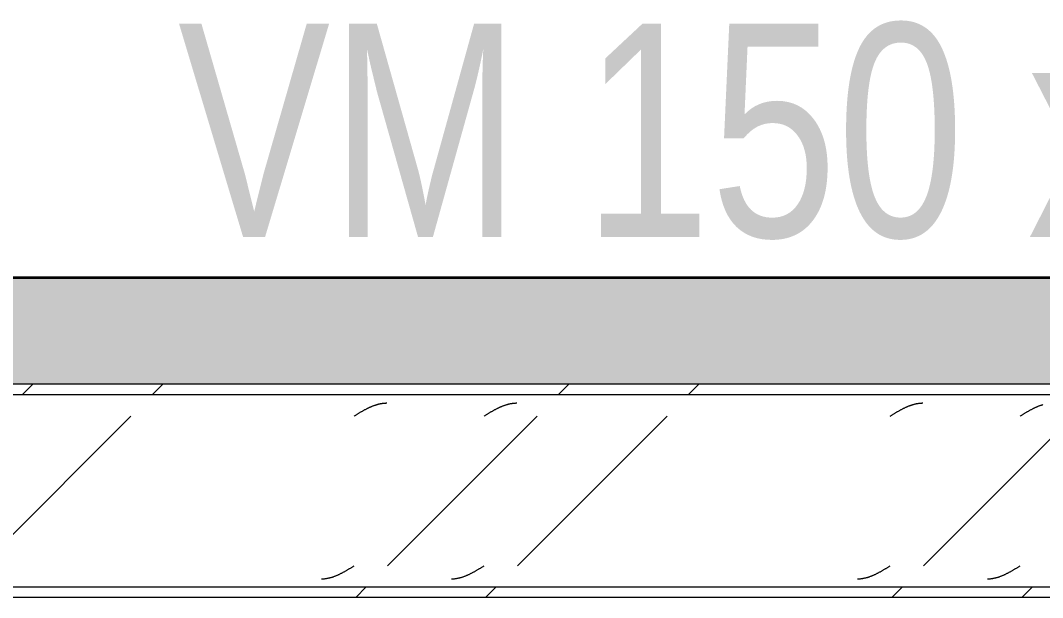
# Model space of a CAD drawing. Header units: centimetres. Extents: x -6741 to 14818, y -293 to 1595.
# Drawn here: x 8575 to 8670.9, y 358.9 to 413 of the extents above; entities that cross this region are included whole.
import ezdxf

# ---------------------------------------------------------------- set-up
doc = ezdxf.new("R2010")
doc.units = ezdxf.units.CM
for name, color, linetype, lineweight in [('A-FLOR', 7, 'Continuous', 9), ('A-FLOR-PATT', 7, 'Continuous', 35), ('S-BEAM', 7, 'Continuous', 9), ('S-BEAM-IDEN', 7, 'Continuous', 18)]:
    doc.layers.add(name, color=color, linetype=linetype, lineweight=lineweight)
doc.styles.add('Century Gothic_2', font='GOTHIC.TTF', dxfattribs={"width": 0.8, "height": 20})
pattern_1 = [(45, (50.4, 0), (-25.14472, 25.14472), []), (45, (50.4, 38.1), (-25.14472, 25.14472), [])]

# ---------------------------------------------------------------- blocks, each defined once
blk = doc.blocks.new('FP_27-Elevación Eje 8-9')
at = {"layer": 'S-BEAM', "color": 9, "true_color": 0xc0c0c0}
for p, q in [((-6333.845, 361.482), (-6333.796, 361.511)), ((-6333.796, 361.511), (-6333.748, 361.54)), ((-6333.748, 361.54), (-6333.699, 361.57)), ((-6333.699, 361.57), (-6333.65, 361.599)), ((-6333.65, 361.599), (-6333.602, 361.629)), ((-6333.602, 361.629), (-6333.553, 361.659)), ((-6333.553, 361.659), (-6333.505, 361.688)), ((-6333.505, 361.688), (-6333.456, 361.718)), ((-6333.456, 361.718), (-6333.407, 361.748)), ((-6333.407, 361.748), (-6333.359, 361.779)), ((-6333.359, 361.779), (-6333.31, 361.809)), ((-6333.31, 361.809), (-6333.262, 361.839)), ((-6321.655, 361.482), (-6321.607, 361.511)), ((-6321.607, 361.511), (-6321.558, 361.54)), ((-6321.558, 361.54), (-6321.509, 361.57)), ((-6321.509, 361.57), (-6321.461, 361.599)), ((-6321.461, 361.599), (-6321.412, 361.629)), ((-6321.412, 361.629), (-6321.364, 361.659)), ((-6321.364, 361.659), (-6321.315, 361.688)), ((-6321.315, 361.688), (-6321.266, 361.718)), ((-6321.266, 361.718), (-6321.218, 361.748)), ((-6321.218, 361.748), (-6321.169, 361.779)), ((-6321.169, 361.779), (-6321.121, 361.809)), ((-6321.121, 361.809), (-6321.072, 361.839)), ((-6283.555, 361.482), (-6283.507, 361.511)), ((-6283.507, 361.511), (-6283.458, 361.54)), ((-6283.458, 361.54), (-6283.409, 361.57)), ((-6283.409, 361.57), (-6283.361, 361.599)), ((-6283.361, 361.599), (-6283.312, 361.629)), ((-6283.312, 361.629), (-6283.264, 361.659)), ((-6283.264, 361.659), (-6283.215, 361.688)), ((-6283.215, 361.688), (-6283.166, 361.718)), ((-6283.166, 361.718), (-6283.118, 361.748)), ((-6283.118, 361.748), (-6283.069, 361.779)), ((-6283.069, 361.779), (-6283.021, 361.809)), ((-6283.021, 361.809), (-6282.972, 361.839)), ((-6271.366, 361.482), (-6271.317, 361.511)), ((-6271.317, 361.511), (-6271.269, 361.54)), ((-6271.269, 361.54), (-6271.22, 361.57)), ((-6271.22, 361.57), (-6271.171, 361.599)), ((-6271.171, 361.599), (-6271.123, 361.629)), ((-6271.123, 361.629), (-6271.074, 361.659)), ((-6271.074, 361.659), (-6271.026, 361.688)), ((-6271.026, 361.688), (-6270.977, 361.718)), ((-6270.977, 361.718), (-6270.928, 361.748)), ((-6270.928, 361.748), (-6270.88, 361.779)), ((-6270.88, 361.779), (-6270.831, 361.809)), ((-6270.831, 361.809), (-6270.783, 361.839)), ((-6336.323, 360.611), (-6336.275, 360.612)), ((-6336.275, 360.612), (-6336.226, 360.614)), ((-6336.226, 360.614), (-6336.177, 360.616)), ((-6336.177, 360.616), (-6336.129, 360.619)), ((-6336.129, 360.619), (-6336.08, 360.624)), ((-6336.08, 360.624), (-6336.032, 360.628)), ((-6336.032, 360.628), (-6335.983, 360.634)), ((-6335.983, 360.634), (-6335.934, 360.64)), ((-6335.934, 360.64), (-6335.886, 360.647)), ((-6335.886, 360.647), (-6335.837, 360.655)), ((-6335.837, 360.655), (-6335.789, 360.663)), ((-6335.789, 360.663), (-6335.74, 360.672)), ((-6335.74, 360.672), (-6335.691, 360.682)), ((-6335.691, 360.682), (-6335.643, 360.693)), ((-6335.643, 360.693), (-6335.594, 360.704)), ((-6335.594, 360.704), (-6335.546, 360.716)), ((-6335.546, 360.716), (-6335.497, 360.728)), ((-6335.497, 360.728), (-6335.448, 360.741)), ((-6335.448, 360.741), (-6335.4, 360.755)), ((-6335.4, 360.755), (-6335.351, 360.77)), ((-6335.351, 360.77), (-6335.303, 360.785)), ((-6335.303, 360.785), (-6335.254, 360.801)), ((-6335.254, 360.801), (-6335.205, 360.817)), ((-6335.205, 360.817), (-6335.157, 360.834)), ((-6335.157, 360.834), (-6335.108, 360.852)), ((-6335.108, 360.852), (-6335.06, 360.87)), ((-6335.06, 360.87), (-6335.011, 360.889)), ((-6335.011, 360.889), (-6334.962, 360.909)), ((-6334.962, 360.909), (-6334.914, 360.929)), ((-6334.914, 360.929), (-6334.865, 360.949)), ((-6334.865, 360.949), (-6334.817, 360.97)), ((-6334.817, 360.97), (-6334.768, 360.992)), ((-6334.768, 360.992), (-6334.719, 361.014)), ((-6334.719, 361.014), (-6334.671, 361.036)), ((-6334.671, 361.036), (-6334.622, 361.059)), ((-6334.622, 361.059), (-6334.574, 361.083)), ((-6334.574, 361.083), (-6334.525, 361.107)), ((-6334.525, 361.107), (-6334.476, 361.131)), ((-6334.476, 361.131), (-6334.428, 361.156)), ((-6334.428, 361.156), (-6334.379, 361.182)), ((-6334.379, 361.182), (-6334.331, 361.207)), ((-6334.331, 361.207), (-6334.282, 361.233)), ((-6334.282, 361.233), (-6334.233, 361.26)), ((-6334.233, 361.26), (-6334.185, 361.286)), ((-6334.185, 361.286), (-6334.136, 361.314)), ((-6334.136, 361.314), (-6334.088, 361.341)), ((-6334.088, 361.341), (-6334.039, 361.369)), ((-6334.039, 361.369), (-6333.99, 361.397)), ((-6333.99, 361.397), (-6333.942, 361.425)), ((-6333.942, 361.425), (-6333.893, 361.453)), ((-6333.893, 361.453), (-6333.845, 361.482)), ((-6324.134, 360.611), (-6324.085, 360.612)), ((-6324.085, 360.612), (-6324.036, 360.614)), ((-6324.036, 360.614), (-6323.988, 360.616)), ((-6323.988, 360.616), (-6323.939, 360.619)), ((-6323.939, 360.619), (-6323.891, 360.624)), ((-6323.891, 360.624), (-6323.842, 360.628)), ((-6323.842, 360.628), (-6323.794, 360.634)), ((-6323.794, 360.634), (-6323.745, 360.64)), ((-6323.745, 360.64), (-6323.696, 360.647)), ((-6323.696, 360.647), (-6323.648, 360.655)), ((-6323.648, 360.655), (-6323.599, 360.663)), ((-6323.599, 360.663), (-6323.551, 360.672)), ((-6323.551, 360.672), (-6323.502, 360.682)), ((-6323.502, 360.682), (-6323.453, 360.693)), ((-6323.453, 360.693), (-6323.405, 360.704)), ((-6323.405, 360.704), (-6323.356, 360.716)), ((-6323.356, 360.716), (-6323.308, 360.728)), ((-6323.308, 360.728), (-6323.259, 360.741)), ((-6323.259, 360.741), (-6323.21, 360.755)), ((-6323.21, 360.755), (-6323.162, 360.77)), ((-6323.162, 360.77), (-6323.113, 360.785)), ((-6323.113, 360.785), (-6323.065, 360.801)), ((-6323.065, 360.801), (-6323.016, 360.817)), ((-6323.016, 360.817), (-6322.967, 360.834)), ((-6322.967, 360.834), (-6322.919, 360.852)), ((-6322.919, 360.852), (-6322.87, 360.87)), ((-6322.87, 360.87), (-6322.822, 360.889)), ((-6322.822, 360.889), (-6322.773, 360.909)), ((-6322.773, 360.909), (-6322.724, 360.929)), ((-6322.724, 360.929), (-6322.676, 360.949)), ((-6322.676, 360.949), (-6322.627, 360.97)), ((-6322.627, 360.97), (-6322.579, 360.992)), ((-6322.579, 360.992), (-6322.53, 361.014)), ((-6322.53, 361.014), (-6322.481, 361.036)), ((-6322.481, 361.036), (-6322.433, 361.059)), ((-6322.433, 361.059), (-6322.384, 361.083)), ((-6322.384, 361.083), (-6322.336, 361.107)), ((-6322.336, 361.107), (-6322.287, 361.131)), ((-6322.287, 361.131), (-6322.238, 361.156)), ((-6322.238, 361.156), (-6322.19, 361.182)), ((-6322.19, 361.182), (-6322.141, 361.207)), ((-6322.141, 361.207), (-6322.093, 361.233)), ((-6322.093, 361.233), (-6322.044, 361.26)), ((-6322.044, 361.26), (-6321.995, 361.286)), ((-6321.995, 361.286), (-6321.947, 361.314)), ((-6321.947, 361.314), (-6321.898, 361.341)), ((-6321.898, 361.341), (-6321.85, 361.369)), ((-6321.85, 361.369), (-6321.801, 361.397)), ((-6321.801, 361.397), (-6321.752, 361.425)), ((-6321.752, 361.425), (-6321.704, 361.453)), ((-6321.704, 361.453), (-6321.655, 361.482)), ((-6286.034, 360.611), (-6285.985, 360.612)), ((-6285.985, 360.612), (-6285.936, 360.614)), ((-6285.936, 360.614), (-6285.888, 360.616)), ((-6285.888, 360.616), (-6285.839, 360.619)), ((-6285.839, 360.619), (-6285.791, 360.624)), ((-6285.791, 360.624), (-6285.742, 360.628)), ((-6285.742, 360.628), (-6285.694, 360.634)), ((-6285.694, 360.634), (-6285.645, 360.64)), ((-6285.645, 360.64), (-6285.596, 360.647)), ((-6285.596, 360.647), (-6285.548, 360.655)), ((-6285.548, 360.655), (-6285.499, 360.663)), ((-6285.499, 360.663), (-6285.451, 360.672)), ((-6285.451, 360.672), (-6285.402, 360.682)), ((-6285.402, 360.682), (-6285.353, 360.693)), ((-6285.353, 360.693), (-6285.305, 360.704)), ((-6285.305, 360.704), (-6285.256, 360.716)), ((-6285.256, 360.716), (-6285.208, 360.728)), ((-6285.208, 360.728), (-6285.159, 360.741)), ((-6285.159, 360.741), (-6285.11, 360.755)), ((-6285.11, 360.755), (-6285.062, 360.77)), ((-6285.062, 360.77), (-6285.013, 360.785)), ((-6285.013, 360.785), (-6284.965, 360.801)), ((-6284.965, 360.801), (-6284.916, 360.817)), ((-6284.916, 360.817), (-6284.867, 360.834)), ((-6284.867, 360.834), (-6284.819, 360.852)), ((-6284.819, 360.852), (-6284.77, 360.87)), ((-6284.77, 360.87), (-6284.722, 360.889)), ((-6284.722, 360.889), (-6284.673, 360.909)), ((-6284.673, 360.909), (-6284.624, 360.929)), ((-6284.624, 360.929), (-6284.576, 360.949)), ((-6284.576, 360.949), (-6284.527, 360.97)), ((-6284.527, 360.97), (-6284.479, 360.992)), ((-6284.479, 360.992), (-6284.43, 361.014)), ((-6284.43, 361.014), (-6284.381, 361.036)), ((-6284.381, 361.036), (-6284.333, 361.059)), ((-6284.333, 361.059), (-6284.284, 361.083)), ((-6284.284, 361.083), (-6284.236, 361.107)), ((-6284.236, 361.107), (-6284.187, 361.131)), ((-6284.187, 361.131), (-6284.138, 361.156)), ((-6284.138, 361.156), (-6284.09, 361.182)), ((-6284.09, 361.182), (-6284.041, 361.207)), ((-6284.041, 361.207), (-6283.993, 361.233)), ((-6283.993, 361.233), (-6283.944, 361.26)), ((-6283.944, 361.26), (-6283.895, 361.286)), ((-6283.895, 361.286), (-6283.847, 361.314)), ((-6283.847, 361.314), (-6283.798, 361.341)), ((-6283.798, 361.341), (-6283.75, 361.369)), ((-6283.75, 361.369), (-6283.701, 361.397)), ((-6283.701, 361.397), (-6283.652, 361.425)), ((-6283.652, 361.425), (-6283.604, 361.453)), ((-6283.604, 361.453), (-6283.555, 361.482)), ((-6273.844, 360.611), (-6273.796, 360.612)), ((-6273.796, 360.612), (-6273.747, 360.614)), ((-6273.747, 360.614), (-6273.698, 360.616)), ((-6273.698, 360.616), (-6273.65, 360.619)), ((-6273.65, 360.619), (-6273.601, 360.624)), ((-6273.601, 360.624), (-6273.553, 360.628)), ((-6273.553, 360.628), (-6273.504, 360.634)), ((-6273.504, 360.634), (-6273.455, 360.64)), ((-6273.455, 360.64), (-6273.407, 360.647)), ((-6273.407, 360.647), (-6273.358, 360.655)), ((-6273.358, 360.655), (-6273.31, 360.663)), ((-6273.31, 360.663), (-6273.261, 360.672)), ((-6273.261, 360.672), (-6273.213, 360.682)), ((-6273.213, 360.682), (-6273.164, 360.693)), ((-6273.164, 360.693), (-6273.115, 360.704)), ((-6273.115, 360.704), (-6273.067, 360.716)), ((-6273.067, 360.716), (-6273.018, 360.728)), ((-6273.018, 360.728), (-6272.97, 360.741)), ((-6272.97, 360.741), (-6272.921, 360.755)), ((-6272.921, 360.755), (-6272.872, 360.77)), ((-6272.872, 360.77), (-6272.824, 360.785)), ((-6272.824, 360.785), (-6272.775, 360.801)), ((-6272.775, 360.801), (-6272.727, 360.817)), ((-6272.727, 360.817), (-6272.678, 360.834)), ((-6272.678, 360.834), (-6272.629, 360.852)), ((-6272.629, 360.852), (-6272.581, 360.87)), ((-6272.581, 360.87), (-6272.532, 360.889)), ((-6272.532, 360.889), (-6272.484, 360.909)), ((-6272.484, 360.909), (-6272.435, 360.929)), ((-6272.435, 360.929), (-6272.386, 360.949)), ((-6272.386, 360.949), (-6272.338, 360.97)), ((-6272.338, 360.97), (-6272.289, 360.992)), ((-6272.289, 360.992), (-6272.241, 361.014)), ((-6272.241, 361.014), (-6272.192, 361.036)), ((-6272.192, 361.036), (-6272.143, 361.059)), ((-6272.143, 361.059), (-6272.095, 361.083)), ((-6272.095, 361.083), (-6272.046, 361.107)), ((-6272.046, 361.107), (-6271.998, 361.131)), ((-6271.998, 361.131), (-6271.949, 361.156)), ((-6271.949, 361.156), (-6271.9, 361.182)), ((-6271.9, 361.182), (-6271.852, 361.207)), ((-6271.852, 361.207), (-6271.803, 361.233)), ((-6271.803, 361.233), (-6271.755, 361.26)), ((-6271.755, 361.26), (-6271.706, 361.286)), ((-6271.706, 361.286), (-6271.657, 361.314)), ((-6271.657, 361.314), (-6271.609, 361.341)), ((-6271.609, 361.341), (-6271.56, 361.369)), ((-6271.56, 361.369), (-6271.512, 361.397)), ((-6271.512, 361.397), (-6271.463, 361.425)), ((-6271.463, 361.425), (-6271.414, 361.453)), ((-6271.414, 361.453), (-6271.366, 361.482))]:
    blk.add_line(p, q, dxfattribs=at)
blk = doc.blocks.new('FP_28-Elevación Eje 8-9')
at = {"layer": 'S-BEAM', "color": 9, "true_color": 0xc0c0c0}
for p, q in [((-6331.512, 376.829), (-6331.463, 376.847)), ((-6331.463, 376.847), (-6331.414, 376.866)), ((-6331.414, 376.866), (-6331.366, 376.883)), ((-6331.366, 376.883), (-6331.317, 376.9)), ((-6331.317, 376.9), (-6331.269, 376.917)), ((-6331.269, 376.917), (-6331.22, 376.933)), ((-6331.22, 376.933), (-6331.171, 376.948)), ((-6331.171, 376.948), (-6331.123, 376.962)), ((-6331.123, 376.962), (-6331.074, 376.976)), ((-6331.074, 376.976), (-6331.026, 376.989)), ((-6331.026, 376.989), (-6330.977, 377.002)), ((-6330.977, 377.002), (-6330.928, 377.014)), ((-6330.928, 377.014), (-6330.88, 377.025)), ((-6330.88, 377.025), (-6330.831, 377.036)), ((-6330.831, 377.036), (-6330.783, 377.045)), ((-6330.783, 377.045), (-6330.734, 377.054)), ((-6330.734, 377.054), (-6330.685, 377.063)), ((-6330.685, 377.063), (-6330.637, 377.071)), ((-6330.637, 377.071), (-6330.588, 377.078)), ((-6330.588, 377.078), (-6330.54, 377.084)), ((-6330.54, 377.084), (-6330.491, 377.089)), ((-6330.491, 377.089), (-6330.442, 377.094)), ((-6330.442, 377.094), (-6330.394, 377.098)), ((-6330.394, 377.098), (-6330.345, 377.101)), ((-6330.345, 377.101), (-6330.297, 377.104)), ((-6330.297, 377.104), (-6330.248, 377.106)), ((-6330.248, 377.106), (-6330.199, 377.107)), ((-6319.322, 376.829), (-6319.274, 376.847)), ((-6319.274, 376.847), (-6319.225, 376.866)), ((-6319.225, 376.866), (-6319.176, 376.883)), ((-6319.176, 376.883), (-6319.128, 376.9)), ((-6319.128, 376.9), (-6319.079, 376.917)), ((-6319.079, 376.917), (-6319.031, 376.933)), ((-6319.031, 376.933), (-6318.982, 376.948)), ((-6318.982, 376.948), (-6318.933, 376.962)), ((-6318.933, 376.962), (-6318.885, 376.976)), ((-6318.885, 376.976), (-6318.836, 376.989)), ((-6318.836, 376.989), (-6318.788, 377.002)), ((-6318.788, 377.002), (-6318.739, 377.014)), ((-6318.739, 377.014), (-6318.69, 377.025)), ((-6318.69, 377.025), (-6318.642, 377.036)), ((-6318.642, 377.036), (-6318.593, 377.045)), ((-6318.593, 377.045), (-6318.545, 377.054)), ((-6318.545, 377.054), (-6318.496, 377.063)), ((-6318.496, 377.063), (-6318.447, 377.071)), ((-6318.447, 377.071), (-6318.399, 377.078)), ((-6318.399, 377.078), (-6318.35, 377.084)), ((-6318.35, 377.084), (-6318.302, 377.089)), ((-6318.302, 377.089), (-6318.253, 377.094)), ((-6318.253, 377.094), (-6318.204, 377.098)), ((-6318.204, 377.098), (-6318.156, 377.101)), ((-6318.156, 377.101), (-6318.107, 377.104)), ((-6318.107, 377.104), (-6318.059, 377.106)), ((-6318.059, 377.106), (-6318.01, 377.107)), ((-6281.222, 376.829), (-6281.174, 376.847)), ((-6281.174, 376.847), (-6281.125, 376.866)), ((-6281.125, 376.866), (-6281.076, 376.883)), ((-6281.076, 376.883), (-6281.028, 376.9)), ((-6281.028, 376.9), (-6280.979, 376.917)), ((-6280.979, 376.917), (-6280.931, 376.933)), ((-6280.931, 376.933), (-6280.882, 376.948)), ((-6280.882, 376.948), (-6280.833, 376.962)), ((-6280.833, 376.962), (-6280.785, 376.976)), ((-6280.785, 376.976), (-6280.736, 376.989)), ((-6280.736, 376.989), (-6280.688, 377.002)), ((-6280.688, 377.002), (-6280.639, 377.014)), ((-6280.639, 377.014), (-6280.59, 377.025)), ((-6280.59, 377.025), (-6280.542, 377.036)), ((-6280.542, 377.036), (-6280.493, 377.045)), ((-6280.493, 377.045), (-6280.445, 377.054)), ((-6280.445, 377.054), (-6280.396, 377.063)), ((-6280.396, 377.063), (-6280.347, 377.071)), ((-6280.347, 377.071), (-6280.299, 377.078)), ((-6280.299, 377.078), (-6280.25, 377.084)), ((-6280.25, 377.084), (-6280.202, 377.089)), ((-6280.202, 377.089), (-6280.153, 377.094)), ((-6280.153, 377.094), (-6280.104, 377.098)), ((-6280.104, 377.098), (-6280.056, 377.101)), ((-6280.056, 377.101), (-6280.007, 377.104)), ((-6280.007, 377.104), (-6279.959, 377.106)), ((-6279.959, 377.106), (-6279.91, 377.107)), ((-6269.033, 376.829), (-6268.984, 376.847)), ((-6268.984, 376.847), (-6268.936, 376.866)), ((-6268.936, 376.866), (-6268.887, 376.883)), ((-6268.887, 376.883), (-6268.838, 376.9)), ((-6268.838, 376.9), (-6268.79, 376.917)), ((-6268.79, 376.917), (-6268.741, 376.933)), ((-6268.741, 376.933), (-6268.693, 376.948)), ((-6268.693, 376.948), (-6268.644, 376.962)), ((-6333.261, 375.879), (-6333.212, 375.909)), ((-6333.212, 375.909), (-6333.164, 375.939)), ((-6333.164, 375.939), (-6333.115, 375.969)), ((-6333.115, 375.969), (-6333.067, 375.999)), ((-6333.067, 375.999), (-6333.018, 376.029)), ((-6333.018, 376.029), (-6332.969, 376.059)), ((-6332.969, 376.059), (-6332.921, 376.089)), ((-6332.921, 376.089), (-6332.872, 376.119)), ((-6332.872, 376.119), (-6332.824, 376.148)), ((-6332.824, 376.148), (-6332.775, 376.177)), ((-6332.775, 376.177), (-6332.726, 376.206)), ((-6332.726, 376.206), (-6332.678, 376.235)), ((-6332.678, 376.235), (-6332.629, 376.264)), ((-6332.629, 376.264), (-6332.581, 376.293)), ((-6332.581, 376.293), (-6332.532, 376.321)), ((-6332.532, 376.321), (-6332.483, 376.349)), ((-6332.483, 376.349), (-6332.435, 376.377)), ((-6332.435, 376.377), (-6332.386, 376.404)), ((-6332.386, 376.404), (-6332.338, 376.431)), ((-6332.338, 376.431), (-6332.289, 376.458)), ((-6332.289, 376.458), (-6332.241, 376.484)), ((-6332.241, 376.484), (-6332.192, 376.51)), ((-6332.192, 376.51), (-6332.143, 376.536)), ((-6332.143, 376.536), (-6332.095, 376.561)), ((-6332.095, 376.561), (-6332.046, 376.586)), ((-6332.046, 376.586), (-6331.998, 376.611)), ((-6331.998, 376.611), (-6331.949, 376.635)), ((-6331.949, 376.635), (-6331.9, 376.658)), ((-6331.9, 376.658), (-6331.852, 376.681)), ((-6331.852, 376.681), (-6331.803, 376.704)), ((-6331.803, 376.704), (-6331.755, 376.726)), ((-6331.755, 376.726), (-6331.706, 376.748)), ((-6331.706, 376.748), (-6331.657, 376.769)), ((-6331.657, 376.769), (-6331.609, 376.789)), ((-6331.609, 376.789), (-6331.56, 376.809)), ((-6331.56, 376.809), (-6331.512, 376.829)), ((-6321.072, 375.879), (-6321.023, 375.909)), ((-6321.023, 375.909), (-6320.974, 375.939)), ((-6320.974, 375.939), (-6320.926, 375.969)), ((-6320.926, 375.969), (-6320.877, 375.999)), ((-6320.877, 375.999), (-6320.829, 376.029)), ((-6320.829, 376.029), (-6320.78, 376.059)), ((-6320.78, 376.059), (-6320.731, 376.089)), ((-6320.731, 376.089), (-6320.683, 376.119)), ((-6320.683, 376.119), (-6320.634, 376.148)), ((-6320.634, 376.148), (-6320.586, 376.177)), ((-6320.586, 376.177), (-6320.537, 376.206)), ((-6320.537, 376.206), (-6320.488, 376.235)), ((-6320.488, 376.235), (-6320.44, 376.264)), ((-6320.44, 376.264), (-6320.391, 376.293)), ((-6320.391, 376.293), (-6320.343, 376.321)), ((-6320.343, 376.321), (-6320.294, 376.349)), ((-6320.294, 376.349), (-6320.245, 376.377)), ((-6320.245, 376.377), (-6320.197, 376.404)), ((-6320.197, 376.404), (-6320.148, 376.431)), ((-6320.148, 376.431), (-6320.1, 376.458)), ((-6320.1, 376.458), (-6320.051, 376.484)), ((-6320.051, 376.484), (-6320.002, 376.51)), ((-6320.002, 376.51), (-6319.954, 376.536)), ((-6319.954, 376.536), (-6319.905, 376.561)), ((-6319.905, 376.561), (-6319.857, 376.586)), ((-6319.857, 376.586), (-6319.808, 376.611)), ((-6319.808, 376.611), (-6319.76, 376.635)), ((-6319.76, 376.635), (-6319.711, 376.658)), ((-6319.711, 376.658), (-6319.662, 376.681)), ((-6319.662, 376.681), (-6319.614, 376.704)), ((-6319.614, 376.704), (-6319.565, 376.726)), ((-6319.565, 376.726), (-6319.517, 376.748)), ((-6319.517, 376.748), (-6319.468, 376.769)), ((-6319.468, 376.769), (-6319.419, 376.789)), ((-6319.419, 376.789), (-6319.371, 376.809)), ((-6319.371, 376.809), (-6319.322, 376.829)), ((-6282.972, 375.879), (-6282.923, 375.909)), ((-6282.923, 375.909), (-6282.874, 375.939)), ((-6282.874, 375.939), (-6282.826, 375.969)), ((-6282.826, 375.969), (-6282.777, 375.999)), ((-6282.777, 375.999), (-6282.729, 376.029)), ((-6282.729, 376.029), (-6282.68, 376.059)), ((-6282.68, 376.059), (-6282.631, 376.089)), ((-6282.631, 376.089), (-6282.583, 376.119)), ((-6282.583, 376.119), (-6282.534, 376.148)), ((-6282.534, 376.148), (-6282.486, 376.177)), ((-6282.486, 376.177), (-6282.437, 376.206)), ((-6282.437, 376.206), (-6282.388, 376.235)), ((-6282.388, 376.235), (-6282.34, 376.264)), ((-6282.34, 376.264), (-6282.291, 376.293)), ((-6282.291, 376.293), (-6282.243, 376.321)), ((-6282.243, 376.321), (-6282.194, 376.349)), ((-6282.194, 376.349), (-6282.145, 376.377)), ((-6282.145, 376.377), (-6282.097, 376.404)), ((-6282.097, 376.404), (-6282.048, 376.431)), ((-6282.048, 376.431), (-6282, 376.458)), ((-6282, 376.458), (-6281.951, 376.484)), ((-6281.951, 376.484), (-6281.902, 376.51)), ((-6281.902, 376.51), (-6281.854, 376.536)), ((-6281.854, 376.536), (-6281.805, 376.561)), ((-6281.805, 376.561), (-6281.757, 376.586)), ((-6281.757, 376.586), (-6281.708, 376.611)), ((-6281.708, 376.611), (-6281.66, 376.635)), ((-6281.66, 376.635), (-6281.611, 376.658)), ((-6281.611, 376.658), (-6281.562, 376.681)), ((-6281.562, 376.681), (-6281.514, 376.704)), ((-6281.514, 376.704), (-6281.465, 376.726)), ((-6281.465, 376.726), (-6281.417, 376.748)), ((-6281.417, 376.748), (-6281.368, 376.769)), ((-6281.368, 376.769), (-6281.319, 376.789)), ((-6281.319, 376.789), (-6281.271, 376.809)), ((-6281.271, 376.809), (-6281.222, 376.829)), ((-6270.782, 375.879), (-6270.734, 375.909)), ((-6270.734, 375.909), (-6270.685, 375.939)), ((-6270.685, 375.939), (-6270.636, 375.969)), ((-6270.636, 375.969), (-6270.588, 375.999)), ((-6270.588, 375.999), (-6270.539, 376.029)), ((-6270.539, 376.029), (-6270.491, 376.059)), ((-6270.491, 376.059), (-6270.442, 376.089)), ((-6270.442, 376.089), (-6270.393, 376.119)), ((-6270.393, 376.119), (-6270.345, 376.148)), ((-6270.345, 376.148), (-6270.296, 376.177)), ((-6270.296, 376.177), (-6270.248, 376.206)), ((-6270.248, 376.206), (-6270.199, 376.235)), ((-6270.199, 376.235), (-6270.15, 376.264)), ((-6270.15, 376.264), (-6270.102, 376.293)), ((-6270.102, 376.293), (-6270.053, 376.321)), ((-6270.053, 376.321), (-6270.005, 376.349)), ((-6270.005, 376.349), (-6269.956, 376.377)), ((-6269.956, 376.377), (-6269.907, 376.404)), ((-6269.907, 376.404), (-6269.859, 376.431)), ((-6269.859, 376.431), (-6269.81, 376.458)), ((-6269.81, 376.458), (-6269.762, 376.484)), ((-6269.762, 376.484), (-6269.713, 376.51)), ((-6269.713, 376.51), (-6269.664, 376.536)), ((-6269.664, 376.536), (-6269.616, 376.561)), ((-6269.616, 376.561), (-6269.567, 376.586)), ((-6269.567, 376.586), (-6269.519, 376.611)), ((-6269.519, 376.611), (-6269.47, 376.635)), ((-6269.47, 376.635), (-6269.421, 376.658)), ((-6269.421, 376.658), (-6269.373, 376.681)), ((-6269.373, 376.681), (-6269.324, 376.704)), ((-6269.324, 376.704), (-6269.276, 376.726)), ((-6269.276, 376.726), (-6269.227, 376.748)), ((-6269.227, 376.748), (-6269.178, 376.769)), ((-6269.178, 376.769), (-6269.13, 376.789)), ((-6269.13, 376.789), (-6269.081, 376.809)), ((-6269.081, 376.809), (-6269.033, 376.829))]:
    blk.add_line(p, q, dxfattribs=at)
blk = doc.blocks.new('M_W Shapes - 150 x 200-1837126-Elevación Eje 8-9')
at = {"layer": 'S-BEAM', "true_color": 0xc0c0c0}
h = blk.add_hatch(dxfattribs=at)
h.set_pattern_fill('FP_24', color=9, style=0, pattern_type=2)
h.set_pattern_definition(pattern_1)
h.paths.add_polyline_path([(-6237.897, 377.859), (-6110.448, 377.859), (-6110.448, 378.859), (-6440.438, 378.859), (-6440.438, 377.859), (-6420.268, 377.859)])
h = blk.add_hatch(dxfattribs=at)
h.set_pattern_fill('FP_24', color=9, style=0, pattern_type=2)
h.set_pattern_definition(pattern_1)
h.paths.add_polyline_path([(-6237.897, 361.839), (-6110.448, 361.839), (-6110.448, 375.879), (-6440.438, 375.879), (-6440.438, 361.839), (-6420.268, 361.839)])
h = blk.add_hatch(dxfattribs=at)
h.set_pattern_fill('FP_24', color=9, style=0, pattern_type=2)
h.set_pattern_definition(pattern_1)
h.paths.add_polyline_path([(-6123.916, 358.859), (-6110.448, 358.859), (-6110.448, 359.859), (-6440.438, 359.859), (-6440.438, 358.859), (-6146.712, 358.859)])
at = {"layer": 'S-BEAM'}
for p, q in [((-6110.448, 378.859), (-6440.438, 378.859)), ((-6110.448, 377.859), (-6440.438, 377.859)), ((-6440.438, 359.859), (-6110.448, 359.859)), ((-6110.448, 358.859), (-6440.438, 358.859))]:
    blk.add_line(p, q, dxfattribs=at)
for name in ['FP_28-Elevación Eje 8-9', 'FP_27-Elevación Eje 8-9']:
    blk.add_blockref(name, (0, 0), dxfattribs=at)

msp = doc.modelspace()

# ---------------------------------------------------------------- hatches: boundary and pattern name
at = {"layer": 'A-FLOR-PATT', "lineweight": 9, "true_color": 0x9a9a9a}
msp.add_hatch(color=253, dxfattribs=at).paths.add_polyline_path([(8496.428, 378.859), (8829.108, 378.859), (8829.108, 388.859), (8145.617, 388.859), (8145.621, 378.859), (8496.048, 378.859)])

# ---------------------------------------------------------------- linework, layer by layer
at = {"layer": 'A-FLOR', "lineweight": 35}
msp.add_line((8829.108, 388.859), (8145.617, 388.859), dxfattribs=at)

# ---------------------------------------------------------------- block references
at = {"layer": 'S-BEAM'}
msp.add_blockref('M_W Shapes - 150 x 200-1837126-Elevación Eje 8-9', (14939.553, 0), dxfattribs=at)

# ---------------------------------------------------------------- texts
at = {"layer": 'S-BEAM-IDEN', "lineweight": 9, "insert": (8589.772, 412.685), "char_height": 20, "width": 173.80585, "attachment_point": 1, "style": 'Century Gothic_2'}
msp.add_mtext('VM 150 x 200', dxfattribs=at)

doc.saveas('drawing.dxf')
